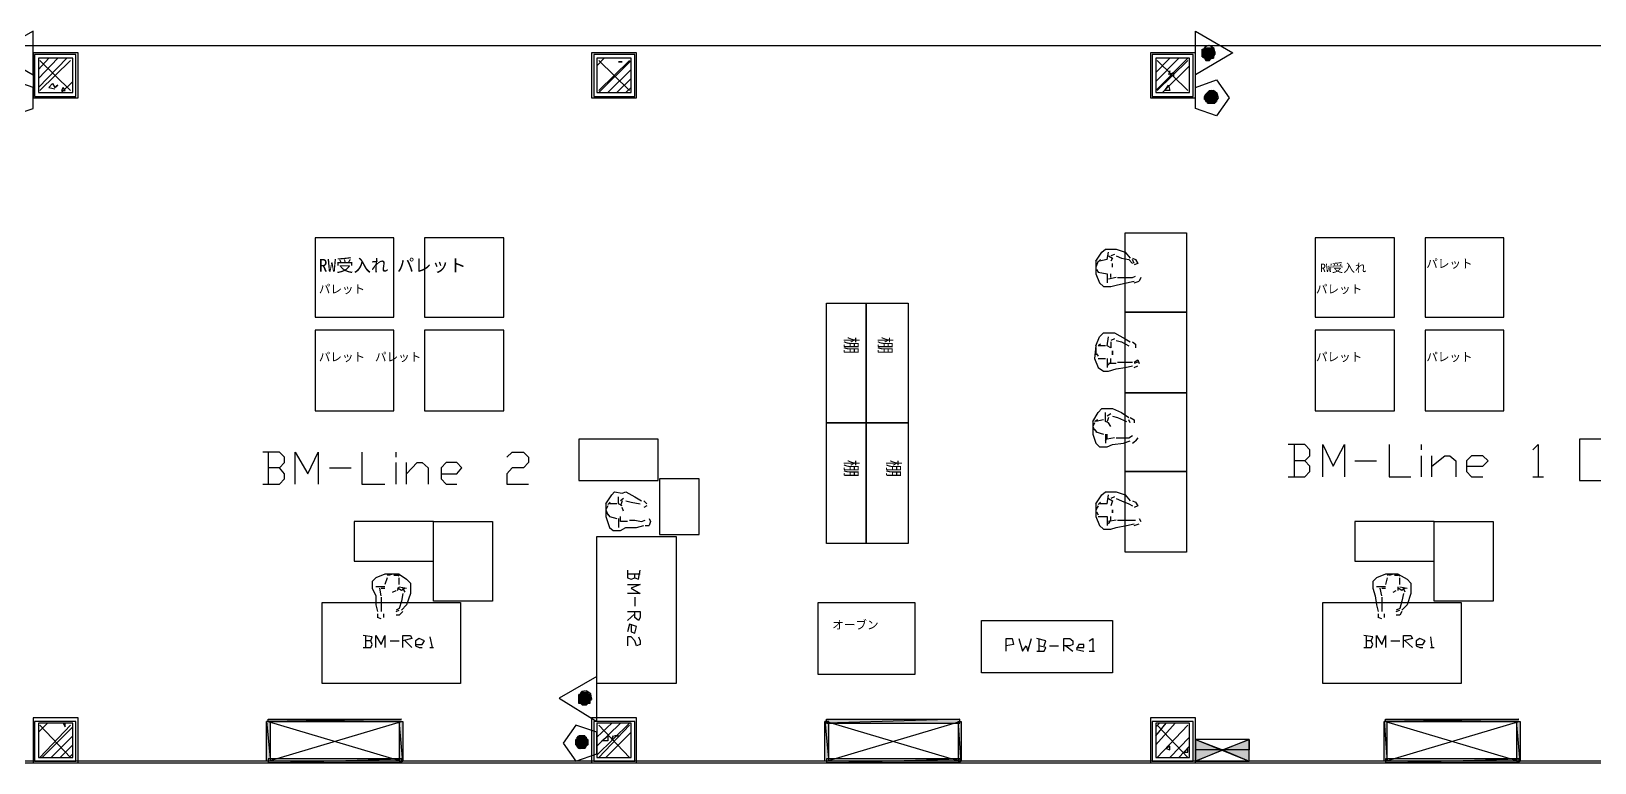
# Model space of a CAD drawing. Header units: millimetres. Extents: x 5 to 415, y 48 to 251.
# Drawn here: x 262.12 to 298.97, y 117.86 to 135.1 of the extents above; entities that cross this region are included whole.
import ezdxf

# ---------------------------------------------------------------- set-up
doc = ezdxf.new("R2010")
doc.units = ezdxf.units.MM
for name, color, linetype in [('H', 7, 'Continuous'), ('P', 7, 'Continuous'), ('T', 7, 'Continuous')]:
    doc.layers.add(name, color=color, linetype=linetype)

msp = doc.modelspace()

# ---------------------------------------------------------------- hatches: boundary and pattern name
at = {"layer": 'H', "linetype": 'Continuous'}
for points in [[(289.772, 134.444), (289.736, 134.497), (289.736, 134.673), (289.772, 134.673), (289.772, 134.444)], [(289.807, 134.408), (289.772, 134.444), (289.772, 134.708), (289.807, 134.708), (289.807, 134.408)], [(289.807, 134.408), (289.807, 134.708), (289.86, 134.708), (289.86, 134.408), (289.807, 134.408)], [(289.86, 134.408), (289.86, 134.708), (289.895, 134.708), (289.895, 134.408), (289.86, 134.408)], [(289.948, 134.444), (289.895, 134.408), (289.895, 134.708), (289.948, 134.708), (289.948, 134.444)], [(289.948, 134.444), (289.948, 134.708), (289.983, 134.673), (289.983, 134.444), (289.948, 134.444)], [(290.019, 134.532), (289.983, 134.497), (289.983, 134.62), (290.019, 134.62), (290.019, 134.532)], [(289.772, 133.473), (289.772, 133.562), (289.807, 133.615), (289.807, 133.473), (289.772, 133.473)], [(289.807, 133.438), (289.807, 133.615), (289.86, 133.65), (289.86, 133.438), (289.807, 133.438)], [(289.86, 133.385), (289.86, 133.65), (289.895, 133.685), (289.895, 133.385), (289.86, 133.385)], [(289.895, 133.385), (289.895, 133.685), (289.948, 133.685), (289.948, 133.385), (289.895, 133.385)], [(289.948, 133.385), (289.948, 133.685), (289.983, 133.685), (289.983, 133.385), (289.948, 133.385)], [(289.983, 133.385), (289.983, 133.685), (290.019, 133.65), (290.019, 133.385), (289.983, 133.385)], [(290.019, 133.438), (290.019, 133.65), (290.072, 133.615), (290.072, 133.438), (290.019, 133.438)], [(275.043, 119.257), (275.043, 119.468), (275.078, 119.468), (275.078, 119.257), (275.043, 119.257)], [(275.078, 119.257), (275.078, 119.503), (275.131, 119.503), (275.131, 119.204), (275.078, 119.257)], [(275.131, 119.204), (275.131, 119.503), (275.167, 119.503), (275.167, 119.204), (275.131, 119.204)], [(275.167, 119.204), (275.167, 119.503), (275.202, 119.503), (275.202, 119.204), (275.167, 119.204)], [(275.202, 119.204), (275.202, 119.503), (275.255, 119.503), (275.255, 119.257), (275.202, 119.204)], [(275.255, 119.257), (275.255, 119.468), (275.29, 119.468), (275.29, 119.257), (275.255, 119.257)], [(275.29, 119.345), (275.29, 119.415), (275.343, 119.38), (275.343, 119.345), (275.29, 119.345)], [(267.67, 117.898), (267.67, 118.833), (267.758, 118.833), (267.758, 117.898), (267.67, 117.898)], [(267.723, 118.833), (267.723, 118.868), (270.845, 118.868), (270.845, 118.833), (267.723, 118.833)], [(270.81, 117.898), (270.81, 118.833), (270.898, 118.833), (270.898, 117.898), (270.81, 117.898)], [(280.846, 117.898), (280.846, 118.833), (280.917, 118.833), (280.917, 117.898), (280.846, 117.898)], [(280.882, 118.798), (280.882, 118.868), (284.021, 118.868), (284.021, 118.798), (280.882, 118.798)], [(283.968, 117.898), (283.968, 118.833), (284.057, 118.833), (284.057, 117.898), (283.968, 117.898)], [(294.005, 117.898), (294.005, 118.833), (294.093, 118.833), (294.093, 117.898), (294.005, 117.898)], [(294.04, 118.833), (294.04, 118.868), (297.18, 118.868), (297.18, 118.833), (294.04, 118.833)], [(297.145, 117.898), (297.145, 118.833), (297.215, 118.833), (297.215, 117.898), (297.145, 117.898)], [(274.955, 118.286), (274.955, 118.41), (274.99, 118.41), (274.99, 118.233), (274.955, 118.286)], [(274.99, 118.233), (274.99, 118.445), (275.043, 118.445), (275.043, 118.198), (274.99, 118.233)], [(275.043, 118.198), (275.043, 118.498), (275.078, 118.498), (275.078, 118.198), (275.043, 118.198)], [(275.078, 118.198), (275.078, 118.498), (275.131, 118.498), (275.131, 118.198), (275.078, 118.198)], [(275.131, 118.198), (275.131, 118.498), (275.167, 118.498), (275.167, 118.198), (275.131, 118.198)], [(275.167, 118.198), (275.167, 118.445), (275.202, 118.445), (275.202, 118.233), (275.167, 118.198)], [(275.202, 118.233), (275.202, 118.41), (275.255, 118.41), (275.255, 118.286), (275.202, 118.233)], [(289.56, 117.898), (289.56, 118.41), (290.195, 118.145), (289.56, 117.898)], [(290.83, 117.898), (290.195, 118.145), (290.83, 118.41), (290.83, 117.898)], [(267.723, 117.863), (267.723, 117.934), (270.845, 117.934), (270.845, 117.863), (267.723, 117.863)], [(280.882, 117.863), (280.882, 117.934), (284.021, 117.934), (284.021, 117.863), (280.882, 117.863)], [(294.04, 117.863), (294.04, 117.934), (297.18, 117.934), (297.18, 117.863), (294.04, 117.863)]]:
    msp.add_hatch(color=256, dxfattribs=at).paths.add_polyline_path(points)

# ---------------------------------------------------------------- linework, layer by layer
at = {"layer": 'P'}
for points in [[(262.167, 135.096), (261.267, 134.585)], [(262.167, 134.073), (262.167, 135.096)], [(289.56, 134.073), (289.56, 135.096)], [(289.56, 135.096), (290.442, 134.585)], [(64.629, 134.761), (327.783, 134.761)], [(261.267, 134.585), (262.167, 134.073)], [(262.167, 134.585), (262.167, 133.526)], [(263.225, 134.585), (262.167, 134.585)], [(262.202, 134.549), (262.202, 133.562)], [(263.172, 134.549), (262.202, 134.549)], [(263.172, 133.562), (263.172, 134.549)], [(263.225, 133.526), (263.225, 134.585)], [(275.325, 134.585), (275.325, 133.526)], [(276.384, 134.585), (275.325, 134.585)], [(275.378, 134.549), (275.378, 133.562)], [(276.348, 134.549), (275.378, 134.549)], [(276.348, 133.562), (276.348, 134.549)], [(276.384, 133.526), (276.384, 134.585)], [(288.502, 134.585), (288.502, 133.526)], [(289.56, 134.585), (288.502, 134.585)], [(288.537, 134.549), (288.537, 133.562)], [(289.507, 134.549), (288.537, 134.549)], [(289.507, 133.562), (289.507, 134.549)], [(289.56, 133.526), (289.56, 134.585)], [(290.442, 134.585), (289.56, 134.073)], [(289.789, 134.726), (289.719, 134.638)], [(289.772, 134.461), (289.719, 134.673)], [(289.719, 134.673), (289.772, 134.673)], [(289.772, 134.461), (289.719, 134.673)], [(289.719, 134.673), (289.719, 134.497)], [(289.719, 134.497), (289.719, 134.673)], [(289.719, 134.673), (289.719, 134.62)], [(289.719, 134.638), (289.736, 134.532)], [(289.719, 134.62), (289.719, 134.497)], [(289.719, 134.497), (289.719, 134.62)], [(289.719, 134.62), (289.719, 134.497)], [(289.719, 134.62), (289.719, 134.497)], [(289.719, 134.497), (289.719, 134.62)], [(289.719, 134.62), (289.719, 134.62)], [(289.719, 134.497), (289.719, 134.62)], [(289.719, 134.62), (289.719, 134.549)], [(289.719, 134.585), (289.719, 134.62)], [(289.719, 134.62), (289.719, 134.585)], [(289.719, 134.585), (289.719, 134.549)], [(289.719, 134.549), (289.719, 134.585)], [(289.719, 134.549), (289.719, 134.497)], [(289.719, 134.497), (289.772, 134.461)], [(289.736, 134.532), (289.842, 134.461)], [(289.807, 134.408), (289.772, 134.708)], [(289.772, 134.708), (289.807, 134.708)], [(289.807, 134.408), (289.772, 134.708)], [(289.772, 134.708), (289.772, 134.461)], [(289.772, 134.461), (289.772, 134.708)], [(289.772, 134.708), (289.772, 134.673)], [(289.772, 134.673), (289.772, 134.461)], [(289.772, 134.461), (289.772, 134.673)], [(289.772, 134.673), (289.772, 134.461)], [(289.772, 134.673), (289.772, 134.461)], [(289.878, 134.761), (289.789, 134.726)], [(289.842, 134.408), (289.807, 134.708)], [(289.807, 134.708), (289.842, 134.708)], [(289.842, 134.408), (289.807, 134.708)], [(289.807, 134.708), (289.807, 134.408)], [(289.807, 134.708), (289.807, 134.408)], [(289.895, 134.408), (289.842, 134.708)], [(289.842, 134.708), (289.895, 134.708)], [(289.895, 134.408), (289.842, 134.708)], [(289.842, 134.708), (289.842, 134.408)], [(289.842, 134.708), (289.842, 134.408)], [(289.842, 134.408), (289.842, 134.708)], [(289.842, 134.708), (289.842, 134.708)], [(289.842, 134.408), (289.842, 134.708)], [(289.842, 134.708), (289.842, 134.708)], [(289.842, 134.708), (289.842, 134.408)], [(289.842, 134.708), (289.842, 134.408)], [(290.001, 134.691), (289.895, 134.761)], [(289.93, 134.461), (289.895, 134.708)], [(289.895, 134.708), (289.93, 134.708)], [(289.93, 134.461), (289.895, 134.708)], [(289.895, 134.708), (289.895, 134.408)], [(289.895, 134.708), (289.895, 134.408)], [(289.895, 134.408), (289.895, 134.708)], [(289.895, 134.708), (289.895, 134.708)], [(289.895, 134.408), (289.895, 134.708)], [(289.895, 134.708), (289.895, 134.708)], [(289.895, 134.708), (289.895, 134.408)], [(289.895, 134.708), (289.895, 134.408)], [(289.983, 134.461), (289.93, 134.708)], [(289.93, 134.708), (289.983, 134.673)], [(289.983, 134.461), (289.93, 134.708)], [(289.93, 134.708), (289.93, 134.461)], [(289.93, 134.708), (289.93, 134.461)], [(289.948, 134.479), (290.019, 134.585)], [(289.983, 134.673), (289.983, 134.497)], [(289.983, 134.497), (289.983, 134.673)], [(289.983, 134.673), (289.983, 134.497)], [(289.983, 134.62), (289.983, 134.673)], [(289.983, 134.673), (289.983, 134.497)], [(289.983, 134.497), (289.983, 134.673)], [(289.983, 134.673), (289.983, 134.673)], [(289.983, 134.497), (289.983, 134.673)], [(289.983, 134.673), (289.983, 134.461)], [(289.983, 134.673), (289.983, 134.461)], [(290.019, 134.549), (289.983, 134.62)], [(289.983, 134.62), (290.019, 134.62)], [(290.019, 134.549), (289.983, 134.62)], [(289.983, 134.62), (289.983, 134.497)], [(289.983, 134.497), (289.983, 134.62)], [(289.983, 134.497), (290.019, 134.549)], [(289.983, 134.461), (289.983, 134.497)], [(290.019, 134.585), (290.001, 134.691)], [(290.019, 134.62), (290.019, 134.549)], [(290.019, 134.549), (290.019, 134.62)], [(290.019, 134.62), (290.019, 134.549)], [(290.019, 134.585), (290.019, 134.62)], [(290.019, 134.62), (290.019, 134.549)], [(290.019, 134.549), (290.019, 134.585)], [(262.29, 134.197), (262.537, 134.461)], [(262.29, 133.985), (262.749, 134.461)], [(262.29, 133.773), (262.961, 134.461)], [(262.29, 134.461), (262.29, 133.65)], [(263.102, 134.461), (262.29, 134.461)], [(263.049, 133.703), (262.326, 134.408)], [(262.326, 133.703), (263.049, 134.408)], [(263.102, 133.65), (263.102, 134.461)], [(275.449, 134.285), (275.625, 134.461)], [(275.449, 134.461), (275.449, 133.65)], [(276.26, 134.461), (275.449, 134.461)], [(276.225, 133.703), (275.502, 134.408)], [(275.502, 133.703), (276.225, 134.408)], [(275.502, 133.65), (276.26, 134.408)], [(275.713, 133.65), (276.26, 134.197)], [(276.049, 134.373), (275.96, 134.373)], [(275.96, 134.373), (276.049, 134.373)], [(276.26, 133.65), (276.26, 134.461)], [(288.625, 134.126), (288.96, 134.461)], [(288.625, 133.914), (289.172, 134.461)], [(288.625, 133.703), (289.384, 134.461)], [(288.625, 134.461), (288.625, 133.65)], [(289.419, 134.461), (288.625, 134.461)], [(289.384, 133.703), (288.66, 134.408)], [(288.66, 133.703), (289.384, 134.408)], [(288.784, 133.65), (289.419, 134.285)], [(288.96, 134.161), (288.925, 134.073)], [(289.048, 134.126), (288.96, 134.073)], [(289.048, 134.038), (289.048, 134.126)], [(289.419, 133.65), (289.419, 134.461)], [(289.772, 134.461), (289.807, 134.408)], [(289.807, 134.408), (289.842, 134.408)], [(289.842, 134.461), (289.948, 134.479)], [(289.842, 134.408), (289.895, 134.408)], [(289.895, 134.408), (289.93, 134.461)], [(289.93, 134.461), (289.983, 134.461)], [(262.167, 133.773), (261.655, 133.95)], [(262.167, 133.279), (262.167, 133.773)], [(262.537, 133.773), (262.625, 133.862)], [(262.537, 133.773), (262.678, 133.738)], [(262.625, 133.862), (262.678, 133.773)], [(262.749, 133.826), (262.678, 133.773)], [(262.678, 133.773), (262.749, 133.826)], [(262.837, 133.65), (263.102, 133.914)], [(262.872, 133.773), (262.837, 133.703)], [(262.925, 133.703), (262.872, 133.773)], [(275.925, 133.65), (276.26, 133.985)], [(276.137, 133.65), (276.26, 133.773)], [(288.837, 133.703), (288.925, 133.826)], [(288.925, 133.826), (288.96, 133.703)], [(288.96, 134.073), (289.048, 134.038)], [(289.56, 133.773), (290.054, 133.95)], [(289.56, 133.279), (289.56, 133.773)], [(290.054, 133.95), (290.354, 133.526)], [(262.167, 133.526), (263.225, 133.526)], [(262.202, 133.562), (263.172, 133.562)], [(262.29, 133.65), (263.102, 133.65)], [(262.837, 133.703), (262.925, 133.703)], [(275.325, 133.526), (276.384, 133.526)], [(275.378, 133.562), (276.348, 133.562)], [(275.449, 133.65), (276.26, 133.65)], [(288.502, 133.526), (289.56, 133.526)], [(288.537, 133.562), (289.507, 133.562)], [(288.625, 133.65), (289.419, 133.65)], [(288.96, 133.703), (288.837, 133.703)], [(289.772, 133.562), (289.807, 133.615)], [(289.807, 133.491), (289.772, 133.562)], [(289.807, 133.491), (289.772, 133.562)], [(289.772, 133.562), (289.772, 133.491)], [(289.772, 133.562), (289.772, 133.491)], [(289.772, 133.526), (289.772, 133.562)], [(289.772, 133.491), (289.772, 133.562)], [(289.772, 133.562), (289.772, 133.562)], [(289.772, 133.562), (289.772, 133.491)], [(289.772, 133.491), (289.772, 133.526)], [(289.772, 133.491), (289.807, 133.491)], [(289.878, 133.668), (289.807, 133.579)], [(289.807, 133.615), (289.842, 133.65)], [(289.842, 133.438), (289.807, 133.615)], [(289.842, 133.438), (289.807, 133.615)], [(289.807, 133.615), (289.807, 133.438)], [(289.807, 133.615), (289.807, 133.438)], [(289.807, 133.491), (289.807, 133.615)], [(289.807, 133.438), (289.807, 133.615)], [(289.807, 133.615), (289.807, 133.615)], [(289.807, 133.615), (289.807, 133.438)], [(289.807, 133.615), (289.807, 133.491)], [(289.807, 133.579), (289.825, 133.473)], [(289.807, 133.438), (289.807, 133.491)], [(289.807, 133.438), (289.842, 133.438)], [(289.825, 133.473), (289.93, 133.403)], [(289.842, 133.65), (289.895, 133.703)], [(289.895, 133.403), (289.842, 133.65)], [(289.895, 133.403), (289.842, 133.65)], [(289.842, 133.65), (289.842, 133.403)], [(289.842, 133.65), (289.842, 133.403)], [(289.842, 133.438), (289.842, 133.65)], [(289.842, 133.403), (289.842, 133.65)], [(289.842, 133.65), (289.842, 133.65)], [(289.842, 133.65), (289.842, 133.403)], [(289.842, 133.65), (289.842, 133.438)], [(289.842, 133.403), (289.842, 133.438)], [(289.842, 133.403), (289.895, 133.403)], [(289.948, 133.703), (289.878, 133.668)], [(289.93, 133.403), (289.895, 133.703)], [(289.895, 133.703), (289.93, 133.703)], [(289.93, 133.403), (289.895, 133.703)], [(289.895, 133.703), (289.895, 133.403)], [(289.895, 133.703), (289.895, 133.403)], [(289.895, 133.403), (289.895, 133.703)], [(289.895, 133.703), (289.895, 133.703)], [(289.895, 133.403), (289.895, 133.703)], [(289.895, 133.703), (289.895, 133.703)], [(289.895, 133.703), (289.895, 133.403)], [(289.895, 133.703), (289.895, 133.403)], [(289.895, 133.403), (289.93, 133.403)], [(289.983, 133.403), (289.93, 133.703)], [(289.93, 133.703), (289.983, 133.703)], [(289.983, 133.403), (289.93, 133.703)], [(289.93, 133.703), (289.93, 133.403)], [(289.93, 133.703), (289.93, 133.403)], [(289.93, 133.403), (289.93, 133.703)], [(289.93, 133.703), (289.93, 133.703)], [(289.93, 133.403), (289.93, 133.703)], [(289.93, 133.703), (289.93, 133.703)], [(289.93, 133.703), (289.93, 133.403)], [(289.93, 133.703), (289.93, 133.403)], [(289.93, 133.403), (290.036, 133.421)], [(289.93, 133.403), (289.983, 133.403)], [(290.072, 133.632), (289.983, 133.703)], [(290.019, 133.403), (289.983, 133.703)], [(289.983, 133.703), (290.019, 133.65)], [(290.019, 133.403), (289.983, 133.703)], [(289.983, 133.703), (289.983, 133.403)], [(289.983, 133.703), (289.983, 133.403)], [(289.983, 133.403), (290.019, 133.403)], [(290.054, 133.438), (290.019, 133.65)], [(290.019, 133.65), (290.054, 133.615)], [(290.054, 133.438), (290.019, 133.65)], [(290.019, 133.65), (290.019, 133.438)], [(290.019, 133.65), (290.019, 133.438)], [(290.019, 133.403), (290.019, 133.65)], [(290.019, 133.438), (290.019, 133.65)], [(290.019, 133.65), (290.019, 133.65)], [(290.019, 133.65), (290.019, 133.438)], [(290.019, 133.65), (290.019, 133.403)], [(290.019, 133.438), (290.054, 133.438)], [(290.019, 133.438), (290.019, 133.403)], [(290.036, 133.421), (290.107, 133.526)], [(290.054, 133.615), (290.054, 133.491)], [(290.054, 133.491), (290.054, 133.615)], [(290.054, 133.615), (290.054, 133.491)], [(290.054, 133.562), (290.054, 133.615)], [(290.054, 133.615), (290.054, 133.491)], [(290.054, 133.491), (290.054, 133.615)], [(290.054, 133.615), (290.054, 133.615)], [(290.054, 133.491), (290.054, 133.615)], [(290.054, 133.615), (290.054, 133.438)], [(290.054, 133.615), (290.054, 133.438)], [(290.054, 133.562), (290.054, 133.562)], [(290.054, 133.562), (290.054, 133.562)], [(290.054, 133.491), (290.054, 133.562)], [(290.354, 133.526), (290.054, 133.103)], [(290.054, 133.526), (290.054, 133.491)], [(290.054, 133.491), (290.054, 133.526)], [(290.054, 133.438), (290.054, 133.491)], [(290.107, 133.526), (290.072, 133.632)], [(261.655, 133.103), (262.167, 133.279)], [(290.054, 133.103), (289.56, 133.279)], [(270.669, 130.228), (268.817, 130.228)], [(268.817, 130.228), (268.817, 128.358)], [(270.669, 128.358), (270.669, 130.228)], [(273.262, 130.228), (271.392, 130.228)], [(271.392, 130.228), (271.392, 128.358)], [(273.262, 128.358), (273.262, 130.228)], [(287.902, 128.482), (287.902, 130.351)], [(287.902, 130.351), (289.348, 130.351)], [(289.348, 130.351), (289.348, 128.482)], [(294.252, 130.228), (292.382, 130.228)], [(292.382, 130.228), (292.382, 128.358)], [(294.252, 128.358), (294.252, 130.228)], [(296.827, 130.228), (294.975, 130.228)], [(294.975, 130.228), (294.975, 128.358)], [(296.827, 128.358), (296.827, 130.228)], [(287.214, 129.681), (287.355, 129.893)], [(287.32, 129.716), (287.267, 129.663)], [(287.479, 129.716), (287.302, 129.681)], [(287.355, 129.893), (287.443, 129.963)], [(287.443, 129.963), (287.602, 129.963)], [(287.479, 129.716), (287.514, 129.893)], [(287.514, 129.805), (287.602, 129.752)], [(287.655, 129.84), (287.567, 129.805)], [(287.602, 129.752), (287.567, 129.681)], [(287.602, 129.963), (287.69, 129.963)], [(287.69, 129.963), (287.902, 129.893)], [(287.69, 129.805), (287.814, 129.752)], [(287.814, 129.752), (287.99, 129.716)], [(287.902, 129.893), (288.025, 129.752)], [(287.99, 129.716), (288.078, 129.628)], [(288.078, 129.752), (288.149, 129.716)], [(288.114, 129.628), (288.078, 129.716)], [(288.149, 129.716), (288.202, 129.628)], [(287.214, 129.681), (287.214, 129.381)], [(287.267, 129.681), (287.214, 129.54)], [(287.214, 129.54), (287.214, 129.469)], [(287.214, 129.381), (287.302, 129.17)], [(287.232, 129.487), (287.267, 129.417)], [(287.267, 129.417), (287.479, 129.381)], [(287.479, 129.381), (287.479, 129.17)], [(287.567, 129.293), (287.567, 129.381)], [(287.602, 129.54), (287.602, 129.628)], [(288.202, 129.628), (288.114, 129.593)], [(287.302, 129.17), (287.39, 129.081)], [(287.39, 129.081), (287.567, 129.081)], [(287.69, 129.293), (287.514, 129.258)], [(287.567, 129.081), (287.69, 129.117)], [(287.69, 129.117), (287.937, 129.17)], [(287.726, 129.293), (287.902, 129.293)], [(287.902, 129.293), (288.078, 129.293)], [(287.937, 129.17), (288.114, 129.205)], [(288.078, 129.293), (288.149, 129.328)], [(288.114, 129.17), (288.237, 129.205)], [(288.272, 129.293), (288.237, 129.205)], [(280.864, 125.871), (280.864, 128.693)], [(280.864, 128.693), (281.799, 128.693)], [(281.799, 128.693), (281.799, 125.871)], [(281.799, 125.871), (281.799, 128.693)], [(281.799, 128.693), (282.787, 128.693)], [(282.787, 128.693), (282.787, 125.871)], [(268.817, 128.358), (270.669, 128.358)], [(271.392, 128.358), (273.262, 128.358)], [(287.902, 126.577), (287.902, 128.482)], [(287.902, 128.482), (289.348, 128.482)], [(289.348, 128.482), (287.902, 128.482)], [(289.348, 128.482), (289.348, 126.577)], [(292.382, 128.358), (294.252, 128.358)], [(294.975, 128.358), (296.827, 128.358)], [(270.669, 128.058), (268.817, 128.058)], [(268.817, 128.058), (268.817, 126.153)], [(270.669, 126.153), (270.669, 128.058)], [(273.262, 128.058), (271.392, 128.058)], [(271.392, 128.058), (271.392, 126.153)], [(273.262, 126.153), (273.262, 128.058)], [(287.214, 127.688), (287.302, 127.9)], [(287.302, 127.9), (287.39, 127.988)], [(287.39, 127.988), (287.567, 127.988)], [(287.479, 127.688), (287.514, 127.9)], [(287.567, 127.988), (287.655, 127.988)], [(287.655, 127.988), (287.902, 127.847)], [(294.252, 128.058), (292.382, 128.058)], [(292.382, 128.058), (292.382, 126.153)], [(294.252, 126.153), (294.252, 128.058)], [(296.827, 128.058), (294.975, 128.058)], [(294.975, 128.058), (294.975, 126.153)], [(296.827, 126.153), (296.827, 128.058)], [(287.214, 127.688), (287.179, 127.388)], [(287.214, 127.635), (287.214, 127.564)], [(287.214, 127.564), (287.214, 127.476)], [(287.232, 127.494), (287.267, 127.441)], [(287.32, 127.723), (287.267, 127.688)], [(287.443, 127.688), (287.267, 127.688)], [(287.567, 127.635), (287.479, 127.688)], [(287.655, 127.847), (287.567, 127.811)], [(287.567, 127.776), (287.567, 127.635)], [(287.602, 127.476), (287.602, 127.564)], [(287.602, 127.564), (287.602, 127.476)], [(287.69, 127.811), (287.814, 127.776)], [(287.814, 127.776), (287.99, 127.688)], [(287.902, 127.847), (288.025, 127.776)], [(288.078, 127.776), (288.149, 127.723)], [(288.149, 127.723), (288.149, 127.635)], [(287.179, 127.388), (287.267, 127.176)], [(287.267, 127.388), (287.443, 127.388)], [(287.267, 127.176), (287.39, 127.088)], [(287.479, 127.388), (287.479, 127.176)], [(287.479, 127.212), (287.567, 127.3)], [(287.69, 127.265), (287.514, 127.265)], [(287.514, 127.088), (287.69, 127.141)], [(287.567, 127.3), (287.567, 127.388)], [(287.69, 127.141), (287.902, 127.176)], [(287.726, 127.3), (287.867, 127.3)], [(287.867, 127.3), (288.078, 127.3)], [(287.902, 127.176), (288.078, 127.212)], [(288.114, 127.3), (288.202, 127.353)], [(288.202, 127.3), (288.114, 127.265)], [(288.114, 127.176), (288.202, 127.212)], [(288.202, 127.353), (288.237, 127.265)], [(287.39, 127.088), (287.514, 127.088)], [(287.902, 124.725), (287.902, 126.577)], [(287.902, 126.577), (289.348, 126.577)], [(289.348, 126.577), (287.902, 126.577)], [(289.348, 126.577), (289.348, 124.725)], [(268.817, 126.153), (270.669, 126.153)], [(271.392, 126.153), (273.262, 126.153)], [(287.143, 125.906), (287.267, 126.118)], [(287.267, 126.118), (287.355, 126.206)], [(287.355, 126.206), (287.514, 126.206)], [(287.443, 125.906), (287.443, 126.118)], [(287.567, 126.083), (287.479, 126.03)], [(287.514, 126.206), (287.602, 126.206)], [(287.602, 126.206), (287.814, 126.118)], [(287.602, 126.03), (287.726, 125.995)], [(287.814, 126.118), (287.99, 125.995)], [(292.382, 126.153), (294.252, 126.153)], [(294.975, 126.153), (296.827, 126.153)], [(281.799, 125.871), (280.864, 125.871)], [(280.864, 123.031), (280.864, 125.871)], [(280.864, 125.871), (281.799, 125.871)], [(282.787, 125.871), (281.799, 125.871)], [(281.799, 125.871), (281.799, 123.031)], [(281.799, 123.031), (281.799, 125.871)], [(281.799, 125.871), (282.787, 125.871)], [(282.787, 125.871), (282.787, 123.031)], [(287.143, 125.906), (287.143, 125.607)], [(287.179, 125.871), (287.143, 125.783)], [(287.143, 125.783), (287.179, 125.695)], [(287.249, 125.942), (287.179, 125.906)], [(287.179, 125.712), (287.232, 125.659)], [(287.39, 125.942), (287.214, 125.906)], [(287.214, 125.659), (287.39, 125.607)], [(287.514, 125.871), (287.443, 125.906)], [(287.514, 125.995), (287.479, 125.906)], [(287.567, 125.783), (287.514, 125.871)], [(287.726, 125.995), (287.937, 125.906)], [(288.025, 125.871), (287.99, 125.942)], [(288.025, 125.995), (288.114, 125.942)], [(288.114, 125.942), (288.114, 125.871)], [(276.895, 125.483), (275.026, 125.483)], [(275.026, 125.483), (275.026, 124.513)], [(276.895, 124.513), (276.895, 125.483)], [(287.143, 125.607), (287.214, 125.395)], [(287.214, 125.395), (287.302, 125.307)], [(287.302, 125.307), (287.479, 125.307)], [(287.443, 125.607), (287.443, 125.395)], [(287.443, 125.448), (287.479, 125.518)], [(287.479, 125.518), (287.479, 125.607)], [(287.655, 125.518), (287.479, 125.483)], [(287.479, 125.307), (287.602, 125.36)], [(287.602, 125.36), (287.867, 125.395)], [(287.69, 125.518), (287.814, 125.518)], [(287.814, 125.518), (287.99, 125.518)], [(287.867, 125.395), (288.025, 125.448)], [(287.99, 125.518), (288.078, 125.571)], [(288.078, 125.395), (288.149, 125.448)], [(288.202, 125.518), (288.149, 125.448)], [(292.135, 125.36), (291.747, 125.36)], [(291.888, 125.36), (291.888, 124.601)], [(292.259, 125.236), (292.135, 125.36)], [(292.559, 124.601), (292.559, 125.36)], [(292.559, 125.36), (292.806, 124.848)], [(292.806, 124.848), (293.07, 125.36)], [(293.07, 125.36), (293.07, 124.601)], [(294.128, 125.36), (294.128, 124.601)], [(294.887, 125.236), (294.887, 125.36)], [(297.515, 125.236), (297.639, 125.36)], [(297.639, 125.36), (297.639, 124.601)], [(300.478, 125.483), (298.609, 125.483)], [(298.609, 125.483), (298.609, 124.513)], [(267.97, 125.183), (267.582, 125.183)], [(267.705, 125.183), (267.705, 124.425)], [(268.093, 125.06), (267.97, 125.183)], [(267.97, 124.813), (268.093, 124.936)], [(268.093, 124.936), (268.093, 125.06)], [(268.34, 124.425), (268.34, 125.183)], [(268.34, 125.183), (268.64, 124.672)], [(268.64, 124.672), (268.887, 125.183)], [(268.887, 125.183), (268.887, 124.425)], [(269.91, 125.183), (269.91, 124.425)], [(270.722, 125.06), (270.722, 125.183)], [(270.722, 124.425), (270.722, 124.936)], [(270.969, 124.425), (270.969, 124.936)], [(270.969, 124.672), (271.216, 124.936)], [(271.216, 124.936), (271.339, 124.936)], [(271.339, 124.936), (271.48, 124.813)], [(271.903, 124.936), (271.78, 124.813)], [(272.15, 124.936), (271.903, 124.936)], [(272.274, 124.813), (272.15, 124.936)], [(273.332, 125.06), (273.456, 125.183)], [(273.456, 125.183), (273.72, 125.183)], [(273.72, 125.183), (273.844, 125.06)], [(273.844, 124.936), (273.72, 124.813)], [(273.844, 125.06), (273.844, 124.936)], [(292.135, 124.972), (291.888, 124.972)], [(292.135, 124.972), (292.259, 125.095)], [(292.259, 124.848), (292.135, 124.972)], [(292.259, 125.095), (292.259, 125.236)], [(293.317, 124.972), (293.829, 124.972)], [(294.887, 124.601), (294.887, 125.095)], [(295.134, 124.601), (295.134, 125.095)], [(295.134, 124.848), (295.434, 125.095)], [(295.434, 125.095), (295.557, 125.095)], [(295.557, 125.095), (295.698, 124.972)], [(295.698, 124.972), (295.698, 124.601)], [(296.069, 125.095), (295.945, 124.972)], [(295.945, 124.972), (295.945, 124.725)], [(296.333, 125.095), (296.069, 125.095)], [(296.457, 124.972), (296.333, 125.095)], [(296.333, 124.848), (296.457, 124.972)], [(267.97, 124.813), (267.705, 124.813)], [(268.093, 124.672), (267.97, 124.813)], [(267.97, 124.425), (268.093, 124.548)], [(268.093, 124.548), (268.093, 124.672)], [(269.152, 124.813), (269.663, 124.813)], [(271.48, 124.813), (271.48, 124.425)], [(271.78, 124.813), (271.78, 124.548)], [(271.78, 124.672), (272.15, 124.672)], [(271.78, 124.548), (271.903, 124.425)], [(272.15, 124.672), (272.274, 124.813)], [(273.456, 124.813), (273.332, 124.672)], [(273.332, 124.672), (273.332, 124.425)], [(273.72, 124.813), (273.456, 124.813)], [(276.931, 124.548), (276.931, 123.243)], [(277.865, 124.548), (276.931, 124.548)], [(277.865, 123.243), (277.865, 124.548)], [(287.902, 122.82), (287.902, 124.725)], [(287.902, 124.725), (289.348, 124.725)], [(289.348, 124.725), (287.902, 124.725)], [(289.348, 124.725), (289.348, 122.82)], [(291.747, 124.601), (292.135, 124.601)], [(292.135, 124.601), (292.259, 124.725)], [(292.259, 124.725), (292.259, 124.848)], [(294.128, 124.601), (294.64, 124.601)], [(295.945, 124.848), (296.333, 124.848)], [(295.945, 124.725), (296.069, 124.601)], [(296.069, 124.601), (296.333, 124.601)], [(297.515, 124.601), (297.762, 124.601)], [(267.582, 124.425), (267.97, 124.425)], [(269.91, 124.425), (270.457, 124.425)], [(271.903, 124.425), (272.15, 124.425)], [(273.332, 124.425), (273.844, 124.425)], [(275.026, 124.513), (276.895, 124.513)], [(275.661, 123.966), (275.802, 124.178)], [(275.802, 124.178), (275.872, 124.248)], [(275.872, 124.248), (276.049, 124.213)], [(276.049, 124.213), (276.137, 124.248)], [(276.137, 124.248), (276.348, 124.125)], [(287.214, 123.966), (287.355, 124.178)], [(287.355, 124.178), (287.443, 124.248)], [(287.443, 124.248), (287.602, 124.248)], [(287.479, 123.966), (287.514, 124.178)], [(287.602, 124.248), (287.69, 124.248)], [(287.69, 124.248), (287.902, 124.178)], [(287.902, 124.178), (288.025, 124.037)], [(298.609, 124.513), (300.478, 124.513)], [(275.661, 123.966), (275.661, 123.666)], [(275.713, 123.913), (275.661, 123.825)], [(275.661, 123.825), (275.713, 123.702)], [(275.766, 124.001), (275.713, 123.948)], [(275.925, 123.966), (275.749, 123.966)], [(275.96, 123.966), (275.96, 124.125)], [(276.049, 123.913), (275.96, 123.966)], [(276.084, 124.09), (276.013, 124.037)], [(276.049, 124.037), (276.013, 123.913)], [(276.084, 123.79), (276.049, 123.878)], [(276.137, 124.037), (276.26, 124.001)], [(276.26, 124.001), (276.472, 123.966)], [(276.348, 124.125), (276.507, 124.037)], [(276.56, 124.037), (276.631, 123.966)], [(276.631, 123.913), (276.56, 123.878)], [(287.214, 123.966), (287.214, 123.666)], [(287.267, 123.913), (287.214, 123.825)], [(287.214, 123.825), (287.214, 123.754)], [(287.32, 124.001), (287.267, 123.948)], [(287.479, 123.966), (287.302, 123.966)], [(287.514, 124.09), (287.602, 124.037)], [(287.655, 124.125), (287.567, 124.09)], [(287.602, 124.037), (287.567, 123.913)], [(287.602, 123.754), (287.602, 123.825)], [(287.602, 123.825), (287.602, 123.754)], [(287.69, 124.09), (287.814, 124.037)], [(287.814, 124.037), (287.99, 123.966)], [(287.99, 123.966), (288.078, 123.913)], [(288.078, 124.037), (288.149, 124.001)], [(288.202, 123.913), (288.114, 123.878)], [(288.149, 124.001), (288.202, 123.913)], [(271.604, 123.543), (269.734, 123.543)], [(269.734, 123.543), (269.734, 122.608)], [(271.604, 121.673), (271.604, 123.543)], [(271.604, 123.543), (272.997, 123.543)], [(271.604, 122.608), (271.604, 123.543)], [(272.997, 123.543), (272.997, 121.673)], [(275.661, 123.666), (275.749, 123.402)], [(275.713, 123.719), (275.749, 123.666)], [(275.749, 123.666), (275.925, 123.613)], [(275.96, 123.613), (275.96, 123.402)], [(276.013, 123.543), (276.013, 123.666)], [(276.172, 123.543), (276.013, 123.543)], [(276.225, 123.578), (276.348, 123.578)], [(276.348, 123.578), (276.507, 123.543)], [(276.384, 123.402), (276.56, 123.455)], [(276.507, 123.543), (276.595, 123.578)], [(276.595, 123.455), (276.684, 123.455)], [(276.684, 123.613), (276.719, 123.543)], [(276.719, 123.543), (276.684, 123.455)], [(287.214, 123.666), (287.302, 123.455)], [(287.232, 123.772), (287.267, 123.702)], [(287.267, 123.666), (287.479, 123.666)], [(287.302, 123.455), (287.39, 123.366)], [(287.479, 123.666), (287.479, 123.455)], [(287.69, 123.578), (287.514, 123.543)], [(287.514, 123.49), (287.567, 123.578)], [(287.567, 123.578), (287.567, 123.666)], [(287.69, 123.402), (287.937, 123.455)], [(287.726, 123.578), (287.902, 123.578)], [(287.902, 123.578), (288.078, 123.578)], [(287.937, 123.455), (288.114, 123.49)], [(288.078, 123.578), (288.149, 123.578)], [(288.114, 123.455), (288.237, 123.49)], [(288.237, 123.613), (288.272, 123.543)], [(293.317, 123.543), (293.317, 122.608)], [(295.187, 123.543), (293.317, 123.543)], [(295.187, 121.673), (295.187, 123.543)], [(295.187, 123.543), (296.58, 123.543)], [(295.187, 122.608), (295.187, 123.543)], [(296.58, 123.543), (296.58, 121.673)], [(275.449, 119.733), (275.449, 123.19)], [(275.449, 123.19), (277.319, 123.19)], [(275.749, 123.402), (275.837, 123.331)], [(275.837, 123.331), (276.013, 123.331)], [(276.013, 123.331), (276.137, 123.402)], [(276.137, 123.402), (276.384, 123.402)], [(276.931, 123.243), (277.865, 123.243)], [(277.319, 123.19), (277.319, 119.733)], [(287.39, 123.366), (287.567, 123.366)], [(287.567, 123.366), (287.69, 123.402)], [(281.799, 123.031), (280.864, 123.031)], [(282.787, 123.031), (281.799, 123.031)], [(289.348, 122.82), (287.902, 122.82)], [(269.734, 122.608), (271.604, 122.608)], [(276.172, 122.396), (276.172, 122.22)], [(276.437, 122.185), (276.472, 122.396)], [(293.317, 122.608), (295.187, 122.608)], [(270.245, 122.22), (270.157, 122.132)], [(270.157, 122.132), (270.157, 121.973)], [(270.157, 121.973), (270.245, 121.797)], [(270.457, 122.308), (270.245, 122.22)], [(270.457, 122.008), (270.245, 122.008)], [(270.369, 121.797), (270.334, 121.973)], [(270.369, 121.973), (270.457, 121.973)], [(270.792, 122.308), (270.457, 122.308)], [(270.51, 122.22), (270.457, 122.061)], [(270.563, 122.308), (270.51, 122.273)], [(270.633, 122.308), (270.545, 122.273)], [(270.757, 122.273), (270.669, 122.273)], [(270.792, 122.255), (270.757, 122.308)], [(270.757, 121.92), (270.792, 122.008)], [(270.845, 121.92), (270.757, 121.973)], [(270.792, 122.308), (270.969, 122.185)], [(270.792, 122.061), (270.792, 122.22)], [(270.792, 122.008), (270.969, 121.973)], [(270.933, 121.973), (270.845, 121.92)], [(270.933, 121.885), (270.88, 121.973)], [(270.969, 122.185), (271.057, 122.096)], [(271.057, 122.096), (271.057, 121.92)], [(276.472, 122.308), (276.172, 122.308)], [(276.172, 122.22), (276.26, 122.185)], [(276.172, 122.061), (276.472, 122.061)], [(276.26, 122.185), (276.348, 122.22)], [(276.472, 122.061), (276.26, 121.973)], [(276.26, 121.973), (276.472, 121.849)], [(276.348, 122.22), (276.348, 122.308)], [(276.348, 122.22), (276.437, 122.185)], [(293.829, 122.22), (293.74, 122.132)], [(293.74, 122.132), (293.74, 121.973)], [(293.74, 121.973), (293.793, 121.797)], [(294.04, 122.308), (293.829, 122.22)], [(294.04, 122.008), (293.829, 122.008)], [(293.952, 121.797), (293.917, 121.973)], [(293.952, 121.973), (294.04, 121.973)], [(294.34, 122.308), (294.04, 122.308)], [(294.076, 122.22), (294.04, 122.061)], [(294.146, 122.308), (294.076, 122.273)], [(294.217, 122.308), (294.128, 122.273)], [(294.34, 122.273), (294.252, 122.273)], [(294.375, 122.255), (294.323, 122.308)], [(294.34, 122.308), (294.552, 122.185)], [(294.34, 121.92), (294.34, 122.008)], [(294.428, 121.92), (294.34, 121.973)], [(294.375, 122.061), (294.375, 122.22)], [(294.375, 122.008), (294.552, 121.973)], [(294.499, 121.973), (294.428, 121.92)], [(294.499, 121.885), (294.464, 121.973)], [(294.552, 122.185), (294.64, 122.096)], [(294.64, 122.096), (294.64, 121.92)], [(268.975, 119.733), (268.975, 121.638)], [(268.975, 121.638), (272.239, 121.638)], [(270.245, 121.797), (270.245, 121.585)], [(270.369, 121.761), (270.369, 121.638)], [(270.369, 121.638), (270.369, 121.426)], [(270.633, 121.885), (270.722, 121.92)], [(270.845, 121.673), (270.792, 121.497)], [(270.88, 121.849), (270.845, 121.673)], [(271.057, 121.849), (270.969, 121.585)], [(271.057, 121.92), (271.057, 121.849)], [(272.997, 121.673), (271.604, 121.673)], [(272.239, 121.638), (272.239, 119.733)], [(276.472, 121.849), (276.172, 121.849)], [(276.348, 121.761), (276.348, 121.55)], [(280.67, 119.944), (280.67, 121.638)], [(280.67, 121.638), (282.945, 121.638)], [(282.945, 121.638), (282.945, 119.944)], [(292.559, 119.733), (292.559, 121.638)], [(292.559, 121.638), (295.822, 121.638)], [(293.793, 121.797), (293.829, 121.585)], [(293.952, 121.761), (293.952, 121.638)], [(293.952, 121.638), (293.952, 121.426)], [(294.217, 121.885), (294.287, 121.92)], [(294.428, 121.673), (294.375, 121.497)], [(294.464, 121.849), (294.428, 121.673)], [(294.64, 121.849), (294.552, 121.585)], [(294.64, 121.92), (294.64, 121.849)], [(296.58, 121.673), (295.187, 121.673)], [(295.822, 121.638), (295.822, 119.733)], [(270.245, 121.585), (270.281, 121.426)], [(270.281, 121.373), (270.281, 121.285)], [(270.369, 121.25), (270.281, 121.285)], [(270.422, 121.373), (270.422, 121.285)], [(270.792, 121.497), (270.722, 121.461)], [(270.722, 121.426), (270.792, 121.461)], [(270.792, 121.338), (270.722, 121.338)], [(270.88, 121.426), (270.792, 121.338)], [(270.969, 121.585), (270.845, 121.461)], [(276.172, 121.426), (276.472, 121.426)], [(276.348, 121.373), (276.172, 121.214)], [(276.348, 121.285), (276.348, 121.426)], [(276.437, 121.214), (276.348, 121.285)], [(276.472, 121.285), (276.437, 121.214)], [(276.472, 121.426), (276.472, 121.285)], [(293.829, 121.585), (293.864, 121.426)], [(293.864, 121.373), (293.864, 121.285)], [(293.952, 121.25), (293.864, 121.285)], [(294.005, 121.373), (294.005, 121.285)], [(294.375, 121.497), (294.287, 121.461)], [(294.287, 121.426), (294.375, 121.461)], [(294.375, 121.338), (294.287, 121.338)], [(294.428, 121.426), (294.375, 121.338)], [(294.552, 121.585), (294.428, 121.461)], [(270.157, 120.826), (269.946, 120.862)], [(269.998, 120.862), (269.998, 120.579)], [(270.245, 120.579), (270.245, 120.862)], [(270.245, 120.862), (270.369, 120.65)], [(270.369, 120.65), (270.457, 120.862)], [(270.457, 120.862), (270.457, 120.579)], [(270.88, 120.579), (270.88, 120.862)], [(270.88, 120.862), (271.057, 120.862)], [(271.057, 120.862), (271.092, 120.791)], [(276.225, 121.126), (276.172, 120.95)], [(276.384, 121.073), (276.225, 121.126)], [(276.26, 121.126), (276.26, 120.95)], [(276.26, 120.95), (276.348, 120.915)], [(276.348, 120.915), (276.384, 121.073)], [(284.515, 119.98), (284.515, 121.214)], [(284.515, 121.214), (287.602, 121.214)], [(287.602, 121.214), (287.602, 119.98)], [(293.74, 120.826), (293.529, 120.862)], [(293.582, 120.862), (293.582, 120.579)], [(293.829, 120.579), (293.829, 120.862)], [(293.829, 120.862), (293.952, 120.65)], [(293.952, 120.65), (294.04, 120.862)], [(294.04, 120.862), (294.04, 120.579)], [(294.464, 120.579), (294.464, 120.862)], [(294.464, 120.862), (294.64, 120.862)], [(294.64, 120.862), (294.675, 120.791)], [(269.946, 120.579), (270.122, 120.579)], [(270.122, 120.738), (269.998, 120.738)], [(270.122, 120.738), (270.157, 120.826)], [(270.157, 120.65), (270.122, 120.738)], [(270.122, 120.579), (270.157, 120.65)], [(270.581, 120.738), (270.792, 120.738)], [(271.092, 120.791), (270.88, 120.738)], [(270.933, 120.738), (271.092, 120.579)], [(271.268, 120.791), (271.18, 120.738)], [(271.18, 120.738), (271.18, 120.615)], [(271.18, 120.65), (271.339, 120.65)], [(271.18, 120.615), (271.268, 120.579)], [(271.392, 120.738), (271.268, 120.791)], [(271.268, 120.579), (271.339, 120.579)], [(271.339, 120.65), (271.392, 120.738)], [(271.515, 120.826), (271.568, 120.579)], [(271.515, 120.579), (271.604, 120.579)], [(276.26, 120.826), (276.172, 120.826)], [(276.172, 120.826), (276.172, 120.615)], [(276.348, 120.738), (276.26, 120.826)], [(276.384, 120.615), (276.348, 120.738)], [(276.472, 120.65), (276.384, 120.615)], [(276.437, 120.826), (276.472, 120.738)], [(276.472, 120.738), (276.472, 120.65)], [(285.097, 120.491), (285.097, 120.791)], [(285.097, 120.791), (285.238, 120.791)], [(285.274, 120.65), (285.097, 120.615)], [(285.238, 120.791), (285.274, 120.65)], [(285.397, 120.791), (285.485, 120.491)], [(285.485, 120.491), (285.574, 120.615)], [(285.574, 120.615), (285.609, 120.491)], [(285.609, 120.491), (285.697, 120.791)], [(286.032, 120.738), (285.821, 120.791)], [(285.873, 120.791), (285.873, 120.491)], [(286.032, 120.579), (285.873, 120.615)], [(285.997, 120.615), (286.032, 120.738)], [(285.997, 120.491), (286.032, 120.579)], [(286.12, 120.615), (286.332, 120.615)], [(286.456, 120.491), (286.456, 120.791)], [(286.456, 120.791), (286.597, 120.791)], [(286.597, 120.615), (286.456, 120.615)], [(286.508, 120.615), (286.667, 120.491)], [(286.597, 120.791), (286.667, 120.738)], [(286.667, 120.65), (286.597, 120.615)], [(286.667, 120.738), (286.667, 120.65)], [(286.808, 120.65), (286.755, 120.527)], [(286.755, 120.579), (286.932, 120.579)], [(286.755, 120.527), (286.932, 120.491)], [(286.932, 120.65), (286.808, 120.65)], [(286.932, 120.579), (286.932, 120.65)], [(287.055, 120.738), (287.143, 120.791)], [(287.143, 120.791), (287.143, 120.491)], [(293.529, 120.579), (293.705, 120.579)], [(293.705, 120.738), (293.582, 120.738)], [(293.705, 120.738), (293.74, 120.826)], [(293.74, 120.65), (293.705, 120.738)], [(293.705, 120.579), (293.74, 120.65)], [(294.164, 120.738), (294.375, 120.738)], [(294.675, 120.791), (294.464, 120.738)], [(294.499, 120.738), (294.675, 120.579)], [(294.852, 120.791), (294.763, 120.738)], [(294.763, 120.738), (294.763, 120.615)], [(294.763, 120.65), (294.922, 120.65)], [(294.763, 120.615), (294.852, 120.579)], [(294.975, 120.738), (294.852, 120.791)], [(294.852, 120.579), (294.922, 120.579)], [(294.922, 120.65), (294.975, 120.738)], [(295.099, 120.826), (295.134, 120.579)], [(295.099, 120.579), (295.187, 120.579)], [(285.821, 120.491), (285.997, 120.491)], [(287.055, 120.491), (287.179, 120.491)], [(275.449, 119.892), (274.567, 119.38)], [(275.449, 118.833), (275.449, 119.892)], [(282.945, 119.944), (280.67, 119.944)], [(287.602, 119.98), (284.515, 119.98)], [(272.239, 119.733), (268.975, 119.733)], [(275.096, 119.539), (275.026, 119.433)], [(275.026, 119.309), (275.026, 119.468)], [(275.026, 119.468), (275.026, 119.433)], [(275.026, 119.309), (275.026, 119.468)], [(275.026, 119.468), (275.026, 119.257)], [(275.026, 119.468), (275.026, 119.257)], [(275.026, 119.257), (275.078, 119.468)], [(275.078, 119.468), (275.026, 119.468)], [(275.026, 119.257), (275.078, 119.468)], [(275.026, 119.433), (275.061, 119.327)], [(275.026, 119.433), (275.026, 119.345)], [(275.026, 119.345), (275.026, 119.433)], [(275.026, 119.433), (275.026, 119.345)], [(275.026, 119.38), (275.026, 119.433)], [(275.026, 119.433), (275.026, 119.345)], [(275.026, 119.345), (275.026, 119.433)], [(275.026, 119.433), (275.026, 119.433)], [(275.026, 119.345), (275.026, 119.433)], [(275.026, 119.433), (275.026, 119.309)], [(275.026, 119.433), (275.026, 119.309)], [(275.078, 119.521), (275.078, 119.257)], [(275.078, 119.257), (275.078, 119.521)], [(275.078, 119.521), (275.078, 119.257)], [(275.078, 119.468), (275.078, 119.521)], [(275.078, 119.521), (275.078, 119.257)], [(275.078, 119.257), (275.114, 119.521)], [(275.114, 119.521), (275.078, 119.521)], [(275.078, 119.257), (275.114, 119.521)], [(275.078, 119.468), (275.078, 119.257)], [(275.078, 119.257), (275.078, 119.468)], [(275.184, 119.556), (275.096, 119.539)], [(275.114, 119.521), (275.114, 119.221)], [(275.114, 119.521), (275.114, 119.221)], [(275.114, 119.221), (275.114, 119.521)], [(275.114, 119.521), (275.114, 119.521)], [(275.114, 119.221), (275.114, 119.521)], [(275.114, 119.521), (275.114, 119.521)], [(275.114, 119.521), (275.114, 119.221)], [(275.114, 119.521), (275.114, 119.221)], [(275.114, 119.221), (275.167, 119.521)], [(275.167, 119.521), (275.114, 119.521)], [(275.114, 119.221), (275.167, 119.521)], [(275.167, 119.521), (275.167, 119.221)], [(275.167, 119.521), (275.167, 119.221)], [(275.167, 119.221), (275.202, 119.521)], [(275.202, 119.521), (275.167, 119.521)], [(275.167, 119.221), (275.202, 119.521)], [(275.308, 119.486), (275.202, 119.556)], [(275.202, 119.521), (275.202, 119.221)], [(275.202, 119.521), (275.202, 119.221)], [(275.202, 119.221), (275.202, 119.521)], [(275.202, 119.521), (275.202, 119.521)], [(275.202, 119.221), (275.202, 119.521)], [(275.202, 119.521), (275.202, 119.521)], [(275.202, 119.521), (275.202, 119.221)], [(275.202, 119.521), (275.202, 119.221)], [(275.202, 119.221), (275.237, 119.521)], [(275.237, 119.521), (275.202, 119.521)], [(275.202, 119.221), (275.237, 119.521)], [(275.237, 119.521), (275.237, 119.257)], [(275.237, 119.257), (275.237, 119.521)], [(275.237, 119.521), (275.237, 119.468)], [(275.237, 119.468), (275.237, 119.257)], [(275.237, 119.257), (275.237, 119.468)], [(275.237, 119.468), (275.237, 119.257)], [(275.237, 119.468), (275.237, 119.257)], [(275.237, 119.257), (275.29, 119.468)], [(275.29, 119.468), (275.237, 119.468)], [(275.237, 119.257), (275.29, 119.468)], [(275.29, 119.468), (275.29, 119.257)], [(275.29, 119.468), (275.29, 119.257)], [(275.29, 119.433), (275.29, 119.468)], [(275.29, 119.257), (275.29, 119.433)], [(275.29, 119.257), (275.29, 119.433)], [(275.29, 119.433), (275.29, 119.309)], [(275.29, 119.433), (275.29, 119.309)], [(275.29, 119.345), (275.29, 119.433)], [(275.29, 119.309), (275.29, 119.433)], [(275.29, 119.433), (275.29, 119.433)], [(275.29, 119.433), (275.29, 119.309)], [(275.29, 119.433), (275.29, 119.345)], [(275.325, 119.38), (275.29, 119.433)], [(275.325, 119.38), (275.308, 119.486)], [(277.319, 119.733), (275.449, 119.733)], [(295.822, 119.733), (292.559, 119.733)], [(274.567, 119.38), (275.449, 118.833)], [(275.026, 119.345), (275.026, 119.38)], [(275.026, 119.309), (275.026, 119.345)], [(275.026, 119.257), (275.026, 119.309)], [(275.078, 119.257), (275.026, 119.257)], [(275.061, 119.327), (275.149, 119.257)], [(275.114, 119.221), (275.078, 119.257)], [(275.167, 119.221), (275.114, 119.221)], [(275.149, 119.257), (275.255, 119.292)], [(275.202, 119.221), (275.167, 119.221)], [(275.237, 119.257), (275.202, 119.221)], [(275.29, 119.257), (275.237, 119.257)], [(275.255, 119.292), (275.325, 119.38)], [(275.29, 119.345), (275.325, 119.38)], [(275.29, 119.309), (275.29, 119.345)], [(275.29, 119.345), (275.325, 119.345)], [(275.325, 119.345), (275.29, 119.345)], [(275.29, 119.309), (275.29, 119.257)], [(262.167, 118.921), (262.167, 117.863)], [(263.225, 118.921), (262.167, 118.921)], [(262.202, 118.833), (262.202, 117.898)], [(263.172, 118.833), (262.202, 118.833)], [(262.29, 118.586), (262.502, 118.798)], [(262.29, 118.798), (262.29, 117.987)], [(263.102, 118.798), (262.29, 118.798)], [(263.049, 117.987), (262.326, 118.745)], [(262.326, 117.987), (263.049, 118.745)], [(262.378, 117.987), (263.102, 118.71)], [(262.872, 118.798), (262.925, 118.71)], [(262.925, 118.71), (262.925, 118.798)], [(263.102, 117.987), (263.102, 118.798)], [(263.172, 117.898), (263.172, 118.833)], [(263.225, 117.863), (263.225, 118.921)], [(267.758, 118.833), (267.67, 118.833)], [(267.67, 118.833), (267.758, 117.898)], [(267.67, 118.833), (267.758, 117.898)], [(267.67, 117.898), (267.67, 118.833)], [(270.845, 118.886), (267.705, 118.833)], [(267.705, 118.833), (267.705, 118.886)], [(267.705, 118.886), (270.845, 118.886)], [(270.845, 118.833), (267.705, 118.833)], [(267.705, 118.833), (270.845, 118.833)], [(267.705, 117.898), (270.845, 118.833)], [(267.705, 118.833), (270.845, 117.898)], [(267.758, 117.898), (267.758, 118.833)], [(270.88, 117.898), (270.792, 118.833)], [(270.792, 118.833), (270.792, 117.898)], [(270.88, 117.898), (270.792, 118.833)], [(270.792, 118.833), (270.88, 118.833)], [(270.88, 118.833), (270.88, 117.898)], [(274.955, 118.745), (274.655, 118.322)], [(275.449, 118.586), (274.955, 118.745)], [(275.325, 118.921), (275.325, 117.863)], [(276.384, 118.921), (275.325, 118.921)], [(275.378, 118.833), (275.378, 117.898)], [(276.348, 118.833), (275.378, 118.833)], [(275.449, 118.463), (275.802, 118.798)], [(275.449, 118.251), (276.013, 118.798)], [(275.449, 118.039), (276.225, 118.798)], [(275.449, 118.798), (275.449, 117.987)], [(276.26, 118.798), (275.449, 118.798)], [(276.225, 117.987), (275.502, 118.745)], [(275.502, 117.987), (276.225, 118.745)], [(276.26, 117.987), (276.26, 118.798)], [(276.348, 117.898), (276.348, 118.833)], [(276.384, 117.863), (276.384, 118.921)], [(280.917, 118.833), (280.829, 118.833)], [(280.829, 118.833), (280.917, 117.898)], [(280.829, 118.833), (280.917, 117.898)], [(280.829, 117.898), (280.829, 118.833)], [(284.004, 118.886), (280.864, 118.798)], [(284.004, 118.886), (280.864, 118.798)], [(280.864, 118.798), (280.864, 118.886)], [(280.864, 118.886), (284.004, 118.886)], [(280.864, 117.898), (284.004, 118.833)], [(280.864, 118.833), (284.004, 117.898)], [(280.864, 118.798), (284.004, 118.798)], [(280.917, 117.898), (280.917, 118.833)], [(284.039, 117.898), (283.968, 118.833)], [(283.968, 118.833), (283.968, 117.898)], [(284.039, 117.898), (283.968, 118.833)], [(283.968, 118.833), (284.039, 118.833)], [(284.004, 118.798), (284.004, 118.886)], [(284.039, 118.833), (284.039, 117.898)], [(288.502, 118.921), (288.502, 117.863)], [(289.56, 118.921), (288.502, 118.921)], [(288.537, 118.833), (288.537, 117.898)], [(289.507, 118.833), (288.537, 118.833)], [(288.625, 118.71), (288.713, 118.798)], [(288.625, 118.498), (288.872, 118.798)], [(288.625, 118.286), (289.084, 118.798)], [(288.625, 118.798), (288.625, 117.987)], [(289.419, 118.798), (288.625, 118.798)], [(289.384, 117.987), (288.66, 118.745)], [(288.66, 117.987), (289.384, 118.745)], [(289.419, 117.987), (289.419, 118.798)], [(289.507, 117.898), (289.507, 118.833)], [(289.56, 117.863), (289.56, 118.921)], [(294.076, 118.833), (294.005, 118.833)], [(294.005, 118.833), (294.076, 117.898)], [(294.005, 118.833), (294.076, 117.898)], [(294.005, 117.898), (294.005, 118.833)], [(297.18, 118.886), (294.04, 118.833)], [(294.04, 118.833), (294.04, 118.886)], [(294.04, 118.886), (297.18, 118.886)], [(297.18, 118.833), (294.04, 118.833)], [(294.04, 118.833), (297.18, 118.833)], [(294.04, 117.898), (297.18, 118.833)], [(294.04, 118.833), (297.18, 117.898)], [(294.076, 117.898), (294.076, 118.833)], [(297.215, 117.898), (297.127, 118.833)], [(297.127, 118.833), (297.127, 117.898)], [(297.215, 117.898), (297.127, 118.833)], [(297.127, 118.833), (297.215, 118.833)], [(297.215, 118.833), (297.215, 117.898)], [(262.59, 117.987), (263.102, 118.498)], [(262.802, 117.987), (263.102, 118.286)], [(274.655, 118.322), (274.955, 117.898)], [(275.008, 118.48), (274.955, 118.375)], [(274.955, 118.41), (274.955, 118.286)], [(274.955, 118.286), (274.955, 118.41)], [(274.955, 118.41), (274.955, 118.286)], [(274.955, 118.375), (274.955, 118.41)], [(274.955, 118.41), (274.955, 118.286)], [(274.955, 118.286), (274.99, 118.41)], [(274.99, 118.41), (274.955, 118.41)], [(274.955, 118.286), (274.99, 118.41)], [(274.955, 118.375), (274.973, 118.269)], [(274.955, 118.375), (274.955, 118.375)], [(274.955, 118.375), (274.955, 118.375)], [(274.955, 118.286), (274.955, 118.375)], [(274.955, 118.322), (274.955, 118.286)], [(274.955, 118.286), (274.955, 118.322)], [(274.99, 118.251), (274.955, 118.286)], [(274.99, 118.463), (274.99, 118.251)], [(274.99, 118.251), (274.99, 118.463)], [(274.99, 118.463), (274.99, 118.251)], [(274.99, 118.41), (274.99, 118.463)], [(274.99, 118.463), (274.99, 118.251)], [(274.99, 118.251), (275.026, 118.463)], [(275.026, 118.463), (274.99, 118.463)], [(274.99, 118.251), (275.026, 118.463)], [(274.99, 118.41), (274.99, 118.251)], [(274.99, 118.251), (274.99, 118.41)], [(275.096, 118.498), (275.008, 118.48)], [(275.026, 118.498), (275.026, 118.198)], [(275.026, 118.198), (275.026, 118.498)], [(275.026, 118.498), (275.026, 118.198)], [(275.026, 118.463), (275.026, 118.498)], [(275.026, 118.498), (275.026, 118.198)], [(275.026, 118.198), (275.078, 118.498)], [(275.078, 118.498), (275.026, 118.498)], [(275.026, 118.198), (275.078, 118.498)], [(275.026, 118.463), (275.026, 118.198)], [(275.026, 118.198), (275.026, 118.463)], [(275.078, 118.498), (275.078, 118.198)], [(275.078, 118.498), (275.078, 118.198)], [(275.078, 118.198), (275.078, 118.498)], [(275.078, 118.498), (275.078, 118.498)], [(275.078, 118.198), (275.078, 118.498)], [(275.078, 118.498), (275.078, 118.498)], [(275.078, 118.498), (275.078, 118.198)], [(275.078, 118.498), (275.078, 118.198)], [(275.078, 118.198), (275.114, 118.498)], [(275.114, 118.498), (275.078, 118.498)], [(275.078, 118.198), (275.114, 118.498)], [(275.114, 118.498), (275.114, 118.198)], [(275.114, 118.498), (275.114, 118.198)], [(275.114, 118.198), (275.167, 118.498)], [(275.167, 118.498), (275.114, 118.498)], [(275.114, 118.198), (275.167, 118.498)], [(275.22, 118.428), (275.131, 118.498)], [(275.167, 118.498), (275.167, 118.198)], [(275.167, 118.198), (275.167, 118.498)], [(275.167, 118.498), (275.167, 118.463)], [(275.167, 118.463), (275.167, 118.198)], [(275.167, 118.198), (275.167, 118.463)], [(275.167, 118.463), (275.167, 118.198)], [(275.167, 118.463), (275.167, 118.198)], [(275.167, 118.198), (275.202, 118.463)], [(275.202, 118.463), (275.167, 118.463)], [(275.167, 118.198), (275.202, 118.463)], [(275.184, 118.233), (275.237, 118.322)], [(275.202, 118.463), (275.202, 118.251)], [(275.202, 118.251), (275.202, 118.463)], [(275.202, 118.463), (275.202, 118.41)], [(275.202, 118.41), (275.202, 118.251)], [(275.202, 118.251), (275.202, 118.41)], [(275.202, 118.41), (275.202, 118.251)], [(275.202, 118.41), (275.202, 118.251)], [(275.202, 118.251), (275.237, 118.41)], [(275.237, 118.41), (275.202, 118.41)], [(275.202, 118.251), (275.237, 118.41)], [(275.237, 118.286), (275.202, 118.251)], [(275.237, 118.322), (275.22, 118.428)], [(275.237, 118.41), (275.237, 118.286)], [(275.237, 118.286), (275.237, 118.41)], [(275.237, 118.41), (275.237, 118.375)], [(275.237, 118.375), (275.237, 118.286)], [(275.237, 118.286), (275.237, 118.375)], [(275.237, 118.375), (275.237, 118.286)], [(275.237, 118.375), (275.237, 118.286)], [(275.237, 118.286), (275.237, 118.375)], [(275.237, 118.375), (275.237, 118.375)], [(275.237, 118.286), (275.237, 118.375)], [(275.237, 118.375), (275.237, 118.322)], [(275.237, 118.322), (275.237, 118.286)], [(275.449, 118.075), (275.449, 118.586)], [(275.572, 118.375), (275.713, 118.498)], [(275.713, 118.375), (275.572, 118.375)], [(275.661, 117.987), (276.26, 118.586)], [(275.713, 118.498), (275.713, 118.375)], [(275.837, 118.498), (275.802, 118.41)], [(275.802, 118.41), (275.837, 118.498)], [(275.96, 118.498), (275.872, 118.498)], [(275.872, 118.498), (275.96, 118.498)], [(288.96, 117.987), (289.419, 118.463)], [(289.56, 118.41), (290.195, 118.163)], [(289.56, 118.163), (289.56, 118.41)], [(290.83, 118.41), (289.56, 118.41)], [(289.56, 118.41), (289.56, 117.898)], [(290.83, 118.41), (289.56, 117.898)], [(289.56, 118.41), (290.83, 117.898)], [(290.195, 118.163), (290.83, 118.41)], [(290.83, 118.41), (290.83, 118.163)], [(290.83, 117.898), (290.83, 118.41)], [(262.29, 117.987), (263.102, 117.987)], [(263.013, 117.987), (263.102, 118.075)], [(267.705, 117.951), (267.705, 117.863)], [(267.705, 117.863), (270.845, 117.951)], [(270.845, 117.951), (267.705, 117.951)], [(267.705, 117.863), (270.845, 117.951)], [(270.845, 117.951), (270.845, 117.863)], [(274.955, 117.898), (275.449, 118.075)], [(274.973, 118.269), (275.061, 118.198)], [(275.026, 118.198), (274.99, 118.251)], [(275.078, 118.198), (275.026, 118.198)], [(275.061, 118.198), (275.184, 118.233)], [(275.114, 118.198), (275.078, 118.198)], [(275.167, 118.198), (275.114, 118.198)], [(275.202, 118.251), (275.167, 118.198)], [(275.449, 117.987), (276.26, 117.987)], [(280.864, 117.951), (280.864, 117.863)], [(280.864, 117.863), (284.004, 117.951)], [(284.004, 117.951), (280.864, 117.951)], [(280.864, 117.863), (284.004, 117.951)], [(284.004, 117.951), (284.004, 117.863)], [(288.625, 117.987), (289.419, 117.987)], [(288.96, 118.251), (288.872, 118.198)], [(288.872, 118.198), (288.96, 118.163)], [(288.96, 118.163), (288.96, 118.251)], [(289.172, 117.987), (289.419, 118.251)], [(289.384, 118.198), (289.295, 118.11)], [(289.295, 118.11), (289.384, 118.11)], [(289.384, 118.11), (289.384, 118.198)], [(290.195, 118.163), (289.56, 118.163)], [(290.195, 118.163), (289.56, 118.163)], [(289.56, 118.163), (289.56, 117.898)], [(289.56, 117.898), (290.195, 118.163)], [(290.83, 118.163), (290.195, 118.163)], [(290.83, 118.163), (290.195, 118.163)], [(290.195, 118.163), (290.83, 117.898)], [(290.83, 117.898), (290.83, 118.163)], [(294.04, 117.951), (294.04, 117.863)], [(294.04, 117.863), (297.18, 117.951)], [(297.18, 117.951), (294.04, 117.951)], [(294.04, 117.863), (297.18, 117.951)], [(297.18, 117.951), (297.18, 117.863)], [(57.221, 117.863), (367.524, 117.863)], [(303.53, 117.898), (169.157, 117.898)], [(169.157, 117.863), (303.53, 117.863)], [(262.167, 117.863), (263.225, 117.863)], [(262.202, 117.898), (263.172, 117.898)], [(267.758, 117.898), (267.67, 117.898)], [(270.845, 117.863), (267.705, 117.863)], [(270.792, 117.898), (270.88, 117.898)], [(275.325, 117.863), (276.384, 117.863)], [(275.378, 117.898), (276.348, 117.898)], [(280.917, 117.898), (280.829, 117.898)], [(284.004, 117.863), (280.864, 117.863)], [(283.968, 117.898), (284.039, 117.898)], [(288.502, 117.863), (289.56, 117.863)], [(288.537, 117.898), (289.507, 117.898)], [(289.56, 117.898), (290.83, 117.898)], [(294.076, 117.898), (294.005, 117.898)], [(297.18, 117.863), (294.04, 117.863)], [(297.127, 117.898), (297.215, 117.898)]]:
    msp.add_lwpolyline(points, dxfattribs=at)

# ---------------------------------------------------------------- texts
at = {"layer": 'T', "attachment_point": 7}
for s, insert, char_height in [('{\\fSimSun|b0|i0|c0|p18;RW受入れ パレット}', (268.9, 129.4), 0.3), ('{\\fArial|b0|i0|c0|p18;パレット}', (295, 129.5), 0.2), ('{\\fSimSun|b0|i0|c0|p18;RW受入れ}', (292.5, 129.4), 0.2), ('{\\fArial|b0|i0|c0|p18;パレット}', (268.9, 128.9), 0.2), ('{\\fArial|b0|i0|c0|p18;パレット}', (292.4, 128.9), 0.2), ('{\\fArial|b0|i0|c0|p18;パレット   パレット}', (268.9, 127.3), 0.2), ('{\\fArial|b0|i0|c0|p18;パレット}', (292.4, 127.3), 0.2), ('{\\fArial|b0|i0|c0|p18;パレット}', (295, 127.3), 0.2), ('{\\fArial|b0|i0|c0|p18;オーブン}', (281, 121), 0.2)]:
    msp.add_mtext(s, dxfattribs=dict(at, insert=insert, char_height=char_height))
at = {"layer": 'T', "char_height": 0.3, "attachment_point": 1, "rotation": 270}
for insert in [(281.6, 127.9), (282.4, 127.9), (281.6, 125), (282.6, 125)]:
    msp.add_mtext('{\\fArial|b0|i0|c0|p18;棚}', dxfattribs=dict(at, insert=insert))

doc.saveas('drawing.dxf')
